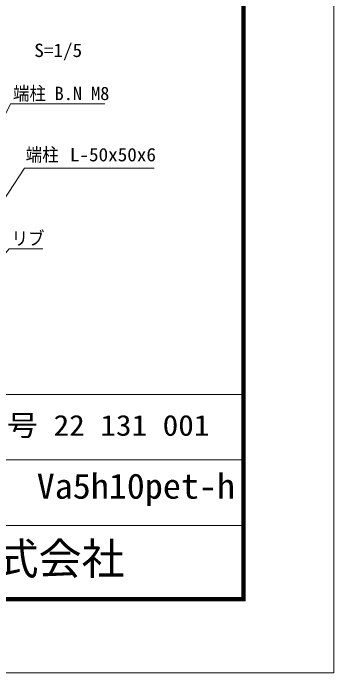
# Model space of a CAD drawing. Units: millimetres, scale not verified, with parts at other scales. Extents: x -4455 to 4455, y -3150 to 3150.
# Drawn here: x 3418 to 4455, y -3150 to -1014 of the extents above; entities that cross this region are included whole.
import ezdxf
from ezdxf.enums import TextEntityAlignment as Align

# ---------------------------------------------------------------- set-up
doc = ezdxf.new("R2010")
doc.units = ezdxf.units.MM
doc.header["$LTSCALE"] = 30
doc.layers.add('0-C_7詳細', color=7, linetype='Continuous', lineweight=18)
doc.layers.add('0-D_D-TTL', color=7, linetype='Continuous', lineweight=9)
doc.layers.add('0-E_D-TTL-TXT', color=7, linetype='Continuous')
doc.styles.add('ＭＳ ゴシック', font='')
doc.styles.get('ＭＳ ゴシック').set_extended_font_data('MS Gothic')

msp = doc.modelspace()

# ---------------------------------------------------------------- linework, layer by layer
at = {"layer": '0-C_7詳細', "color": 1}
for points in [[(3714.4, -1307.82), (3408.43, -1307.82), (3281.92, -1563.93)], [(3873.77, -1515.78), (3454.3, -1515.78), (3351.39, -1671.61)], [(3513.24, -1776.98), (3404.81, -1776.98), (3324.64, -1869.73)]]:
    msp.add_lwpolyline(points, dxfattribs=at)
at = {"layer": '0-D_D-TTL'}
for p, q in [((2248.45, -2248.64), (4157.67, -2248.64)), ((2248.45, -2460.77), (4157.67, -2460.77)), ((2248.45, -2672.91), (4157.67, -2672.91))]:
    msp.add_line(p, q, dxfattribs=at)
at = {"layer": '0-D_D-TTL', "color": 2, "lineweight": 18}
msp.add_lwpolyline([(-4455.04, 3150.21), (4454.66, 3150.21), (4454.66, -3150.21), (-4455.04, -3150.21)], close=True, dxfattribs=at)
at = {"layer": '0-D_D-TTL'}
for points in [[(-4168.65, 2916.87), (4168.28, 2916.87), (4168.28, -2916.87), (-4168.65, -2916.87)], [(-4166, 2914.21), (4165.63, 2914.21), (4165.63, -2914.21), (-4166, -2914.21)], [(-4163.35, 2911.56), (4162.97, 2911.56), (4162.97, -2911.56), (-4163.35, -2911.56)], [(-4160.7, 2908.91), (4160.32, 2908.91), (4160.32, -2908.91), (-4160.7, -2908.91)], [(-4158.05, 2906.26), (4157.67, 2906.26), (4157.67, -2906.26), (-4158.05, -2906.26)]]:
    msp.add_lwpolyline(points, close=True, dxfattribs=at)

# ---------------------------------------------------------------- texts
at = {"layer": '0-C_7詳細', "color": 3, "style": 'ＭＳ ゴシック'}
for s, width, p in [('S=1/5', 1.05, (3485.75, -1169)), ('端柱', 0.9, (3416.9, -1308.47)), ('端柱', 0.9, (3458.08, -1506.81)), ('L-50x50x6', 1.05, (3600.9, -1506.81)), ('リブ', 0.9, (3412.4, -1777.83))]:
    msp.add_text(s, height=43.33, dxfattribs=dict(at, width=width)).set_placement(p, align=Align.BOTTOM_LEFT)
msp.add_text('B.N M8', height=43.33, dxfattribs=at).set_placement((3551.71, -1308.47), align=Align.BOTTOM_LEFT)
at = {"layer": '0-E_D-TTL-TXT', "style": 'ＭＳ ゴシック'}
for s, height, width, p in [('エコマーク認定番号 22 131 001', 67.35, 1.1, (2588.45, -2402.66)), ('Va5h10pet-h', 81.6, 1.05, (3493.69, -2610.83))]:
    msp.add_text(s, height=height, dxfattribs=dict(at, width=width)).set_placement(p, align=Align.BOTTOM_LEFT)
msp.add_text('JFE 建材株式会社', height=102.1, dxfattribs=at).set_placement((2664.64, -2862.24), align=Align.BOTTOM_LEFT)

doc.saveas('drawing.dxf')
